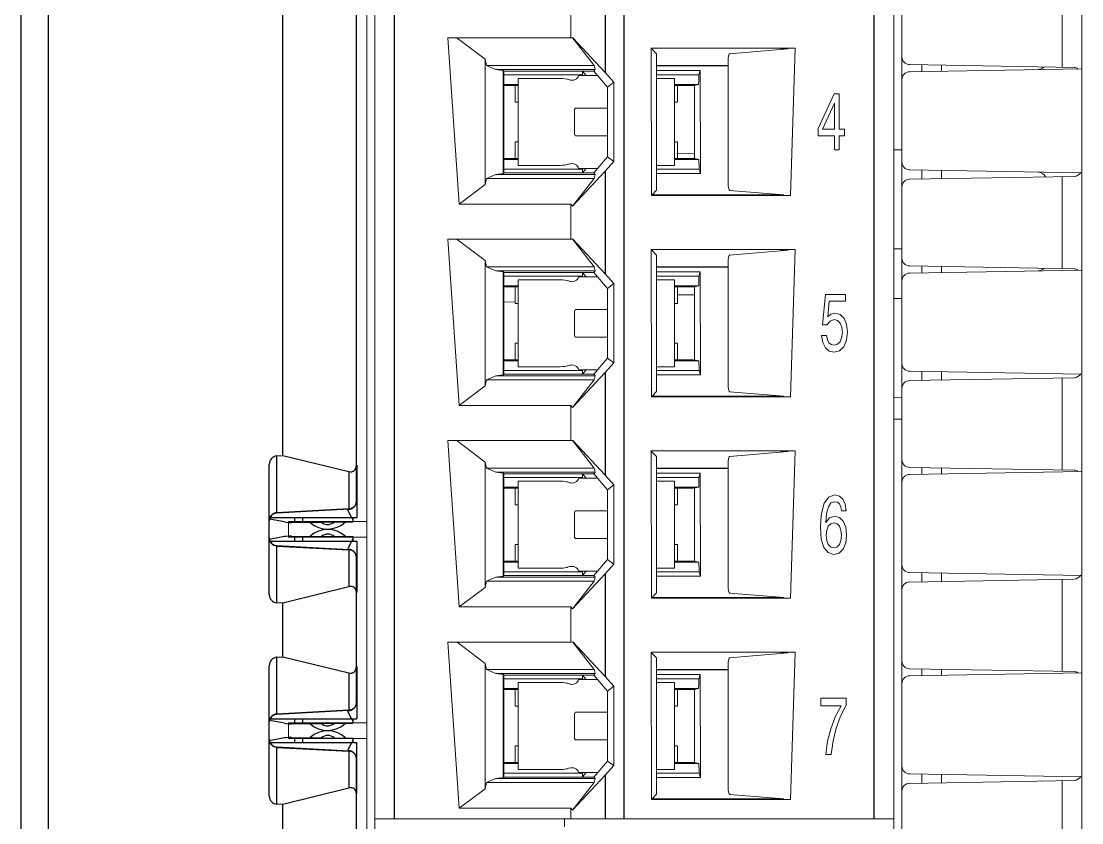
# Model space of a CAD drawing. Header units: inches. Extents: x 0 to 316, y -1 to 150.
# Drawn here: x 183.625 to 184.679, y 74.836 to 75.633 of the extents above; entities that cross this region are included whole.
import ezdxf
from ezdxf.enums import TextEntityAlignment as Align

# ---------------------------------------------------------------- set-up
doc = ezdxf.new("R2010")
doc.units = ezdxf.units.IN
doc.header["$MEASUREMENT"] = 0
doc.linetypes.add('DASHED', pattern=[0.75, 0.5, -0.25])
doc.styles.add('Calibri', font='calibri.ttf')

# ---------------------------------------------------------------- blocks, each defined once
blk = doc.blocks.new('AB 5069-L320ERM')
at = {"color": 7, "linetype": 'Continuous'}
for p, q in [((3.08976, -0.03134), (3.08976, 0.90093)), ((2.82338, -1.92135), (2.82338, 0.82336)), ((2.84504, -1.91287), (2.84504, 0.80799)), ((3.0314, 0.00507), (3.0314, 0.79768)), ((3.02644, 0.00482), (3.0314, 0.00507)), ((3.02644, -0.04033), (3.02644, 0.00482)), ((3.0314, 0.00507), (3.08379, -0.00767)), ((3.02047, -0.1056), (3.02047, -0.00196)), ((3.08379, -0.00767), (3.08379, -0.03732)), ((3.09008, -0.00265), (3.09008, -0.04406)), ((3.08379, -0.03732), (3.02644, -0.04033)), ((3.08379, -0.03763), (3.02644, -0.04063)), ((3.02644, -0.04063), (3.02644, -0.04033)), ((3.08579, -0.04406), (3.08298, -0.038)), ((3.08379, -0.03732), (3.08379, -0.03763)), ((3.03271, -0.04769), (3.02074, -0.04549)), ((3.02121, -0.04406), (3.09008, -0.04406)), ((3.03813, -0.04815), (3.087, -0.04764)), ((3.04057, -0.04406), (3.04061, -0.04813)), ((3.04696, -0.04426), (3.06604, -0.04406)), ((3.04696, -0.04406), (3.047, -0.04806)), ((3.08698, -0.04568), (3.0865, -0.04407)), ((3.08696, -0.04406), (3.087, -0.04764)), ((3.03813, -0.05887), (3.087, -0.05938)), ((3.04061, -0.0589), (3.04057, -0.06296)), ((3.047, -0.05896), (3.04696, -0.06296)), ((3.03271, -0.05933), (3.02072, -0.06153)), ((3.0212, -0.06296), (3.09008, -0.06296)), ((3.02644, -0.06645), (3.08379, -0.06946)), ((3.02644, -0.06681), (3.02644, -0.06645)), ((3.02644, -0.06681), (3.08379, -0.06981)), ((3.02644, -0.11188), (3.02644, -0.06681)), ((3.04696, -0.06276), (3.06604, -0.06296)), ((3.08579, -0.06296), (3.08296, -0.06907)), ((3.0865, -0.06296), (3.08698, -0.06134)), ((3.087, -0.05938), (3.08696, -0.06296)), ((3.09008, -0.06296), (3.09008, -0.10367)), ((3.08379, -0.06946), (3.08379, -0.06981)), ((3.08379, -0.06981), (3.08379, -0.09915)), ((3.08976, -0.19134), (3.08976, -0.07575)), ((3.08379, -0.09915), (3.0314, -0.11212)), ((3.0314, -0.11212), (3.02644, -0.11188)), ((3.0314, -0.15493), (3.0314, -0.11212)), ((3.02644, -0.15518), (3.0314, -0.15493)), ((3.02644, -0.20033), (3.02644, -0.15518)), ((3.0314, -0.15493), (3.08379, -0.16767)), ((3.02047, -0.2656), (3.02047, -0.16196)), ((3.08379, -0.16767), (3.08379, -0.19732)), ((3.09008, -0.16265), (3.09008, -0.20406)), ((3.08379, -0.19732), (3.02644, -0.20033)), ((3.08379, -0.19763), (3.02644, -0.20063)), ((3.02644, -0.20033), (3.02644, -0.20063)), ((3.08579, -0.20406), (3.08298, -0.198)), ((3.08379, -0.19732), (3.08379, -0.19763)), ((3.03271, -0.20769), (3.02084, -0.20551)), ((3.02121, -0.20406), (3.09008, -0.20406)), ((3.03813, -0.20815), (3.087, -0.20764)), ((3.04057, -0.20406), (3.04061, -0.20813)), ((3.04696, -0.20426), (3.06604, -0.20406)), ((3.04696, -0.20406), (3.047, -0.20806)), ((3.08698, -0.20568), (3.0865, -0.20407)), ((3.08696, -0.20406), (3.087, -0.20764)), ((3.03813, -0.21887), (3.087, -0.21938)), ((3.04061, -0.2189), (3.04057, -0.22296)), ((3.047, -0.21896), (3.04696, -0.22296)), ((3.03271, -0.21933), (3.02072, -0.22153)), ((3.0212, -0.22296), (3.09008, -0.22296)), ((3.02644, -0.22645), (3.08379, -0.22946)), ((3.02644, -0.22681), (3.02644, -0.22645)), ((3.02644, -0.22681), (3.08379, -0.22981)), ((3.02644, -0.27188), (3.02644, -0.22681)), ((3.04696, -0.22276), (3.06604, -0.22296)), ((3.08579, -0.22296), (3.08296, -0.22907)), ((3.0865, -0.22296), (3.08698, -0.22134)), ((3.087, -0.21938), (3.08696, -0.22296)), ((3.09008, -0.26367), (3.09008, -0.22296)), ((3.08379, -0.22946), (3.08379, -0.22981)), ((3.08379, -0.22981), (3.08379, -0.25915)), ((3.08976, -1.15134), (3.08976, -0.23575)), ((3.08379, -0.25915), (3.0314, -0.27212)), ((3.0314, -0.27212), (3.02644, -0.27188)), ((3.0314, -1.11493), (3.0314, -0.27212))]:
    blk.add_line(p, q, dxfattribs=at)
for centre, radius, start, end in [((3.08346, -0.03134), 0.0063, 273, 0), ((3.02677, -0.04692), 0.0063, 93.00009, 180.00173), ((3.02677, -0.04692), 0.00629, 121.69257, 180.04062), ((3.03783, -0.01981), 0.02835, 259.6, 270.6), ((3.06685, -0.03287), 0.02049, 227.59213, 313.60787), ((3.03783, -0.08722), 0.02835, 89.4, 100.4), ((3.06685, -0.07415), 0.02049, 46.39213, 132.40787), ((3.02677, -0.06016), 0.0063, 180, 267), ((3.08346, -0.07575), 0.0063, 0, 87), ((3.08346, -0.19134), 0.0063, 273, 0), ((3.02677, -0.20692), 0.0063, 93, 180), ((3.03783, -0.17981), 0.02835, 259.6, 270.6), ((3.06685, -0.19287), 0.02049, 227.59213, 313.60787), ((3.03783, -0.24722), 0.02835, 89.4, 100.4), ((3.06685, -0.23415), 0.02049, 46.39213, 132.40787), ((3.02677, -0.22016), 0.0063, 179.99661, 267), ((3.08346, -0.23575), 0.0063, 0, 87)]:
    blk.add_arc(centre, radius, start, end, dxfattribs=at)
for centre, major_axis, ratio, start_param, end_param in [((3.02677, -0.002), (-0.00021, 0.00682), 0.923097, 0.019652, 1.538088), ((3.08346, -0.00076), (-0.00416, 0.00637), 0.742289, -3.810974, -2.292538), ((3.08346, -0.10556), (0.00475, 0.00558), 0.742003, -0.716744, 0.801693), ((3.02677, -0.10557), (0.00301, 0.00557), 0.993787, -4.213612, -2.695175), ((3.02677, -0.162), (-0.00021, 0.00682), 0.923097, 0.019652, 1.538088), ((3.08346, -0.16076), (-0.00416, 0.00637), 0.742289, -3.810974, -2.292538), ((3.08346, -0.26556), (0.00475, 0.00558), 0.742003, -0.716744, 0.801693), ((3.02677, -0.26557), (0.00301, 0.00557), 0.993787, -4.213612, -2.695175)]:
    blk.add_ellipse(centre, major_axis=major_axis, ratio=ratio, start_param=start_param, end_param=end_param, dxfattribs=at)
for points, knots in [([(3.08976, -0.03128), (3.08976, -0.03278), (3.08846, -0.03594), (3.08534, -0.03725), (3.08379, -0.03732)], [0, 0, 0, 0, 0.493269, 1, 1, 1, 1]), ([(3.02644, -0.04033), (3.0249, -0.04041), (3.02178, -0.04172), (3.02047, -0.04487), (3.02047, -0.04638)], [0, 0, 0, 0, 0.506731, 1, 1, 1, 1]), ([(3.06197, -0.0479), (3.0623, -0.04817), (3.06378, -0.0492), (3.06564, -0.0497), (3.06702, -0.04967)], [0, 0, 0, 0, 0.23339, 1, 1, 1, 1]), ([(3.06702, -0.04967), (3.06751, -0.04967), (3.06931, -0.04948), (3.07102, -0.04865), (3.07204, -0.0478)], [0, 0, 0, 0, 0.267623, 1, 1, 1, 1]), ([(3.02644, -0.06681), (3.0249, -0.06673), (3.02179, -0.06544), (3.02047, -0.06229), (3.02047, -0.0608)], [0, 0, 0, 0, 0.507897, 1, 1, 1, 1]), ([(3.08976, -0.07582), (3.08976, -0.07433), (3.08845, -0.07118), (3.08534, -0.06989), (3.08379, -0.06981)], [0, 0, 0, 0, 0.492103, 1, 1, 1, 1]), ([(3.08976, -0.19128), (3.08976, -0.19278), (3.08846, -0.19594), (3.08534, -0.19725), (3.08379, -0.19732)], [0, 0, 0, 0, 0.493269, 1, 1, 1, 1]), ([(3.02644, -0.20033), (3.0249, -0.20041), (3.02178, -0.20172), (3.02047, -0.20487), (3.02047, -0.20638)], [0, 0, 0, 0, 0.506731, 1, 1, 1, 1]), ([(3.06197, -0.2079), (3.0623, -0.20817), (3.06378, -0.2092), (3.06564, -0.2097), (3.06702, -0.20967)], [0, 0, 0, 0, 0.23339, 1, 1, 1, 1]), ([(3.06702, -0.20967), (3.06751, -0.20967), (3.06931, -0.20948), (3.07102, -0.20865), (3.07204, -0.2078)], [0, 0, 0, 0, 0.267623, 1, 1, 1, 1]), ([(3.02644, -0.22681), (3.0249, -0.22673), (3.02179, -0.22544), (3.02047, -0.22229), (3.02047, -0.2208)], [0, 0, 0, 0, 0.507897, 1, 1, 1, 1]), ([(3.08976, -0.23582), (3.08976, -0.23433), (3.08845, -0.23118), (3.08534, -0.22989), (3.08379, -0.22981)], [0, 0, 0, 0, 0.492103, 1, 1, 1, 1])]:
    blk.add_open_spline(points, degree=3, knots=knots, dxfattribs=at)
for points in [[(3.06702, -0.05735), (3.06524, -0.05733), (3.06335, -0.05799), (3.06197, -0.05912)], [(3.07204, -0.05923), (3.07068, -0.05807), (3.06881, -0.05737), (3.06702, -0.05735)], [(3.06702, -0.21735), (3.06524, -0.21733), (3.06335, -0.21799), (3.06197, -0.21912)], [(3.07204, -0.21923), (3.07068, -0.21807), (3.06881, -0.21737), (3.06702, -0.21735)]]:
    blk.add_open_spline(points, degree=3, dxfattribs=at)
blk = doc.blocks.new('AB 5069-Module Base')
at = {"color": 7, "linetype": 'Continuous', "lineweight": 0}
for p, q in [((0, -2.5441), (0, 1.5018)), ((0.5315, -2.7444), (0.5315, 1.261)), ((0.5236, 1.2413), (0.5236, -2.3752)), ((0.0079, -2.3752), (0.0079, 1.226)), ((0.7102, -2.3206), (0.7102, 1.1867)), ((0.6906, 0.4788), (0.6906, 0.3873)), ((0.2028, 0.4513), (0.2028, 0.4165)), ((0.0806, 0.4165), (0.2028, 0.4165)), ((0.0917, 0.2513), (0.0806, 0.4165)), ((0.0898, 0.4162), (0.1175, 0.3953)), ((0.2028, 0.4165), (0.2048, 0.4166)), ((0.2259, 0.3892), (0.2046, 0.4162)), ((0.2048, 0.4166), (0.2368, 0.3823)), ((0.2824, 0.4063), (0.4254, 0.4063)), ((0.2828, 0.2601), (0.2824, 0.4063)), ((0.2829, 0.4059), (0.2879, 0.4008)), ((0.2879, 0.4008), (0.2879, 0.2653)), ((0.3604, 0.4009), (0.4186, 0.4057)), ((0.4186, 0.4057), (0.4108, 0.4059)), ((0.4186, 0.4057), (0.4186, 0.4057)), ((0.4254, 0.4063), (0.421, 0.2601)), ((0.1175, 0.3953), (0.1189, 0.3892)), ((0.1175, 0.2708), (0.1175, 0.3953)), ((0.3588, 0.3931), (0.3588, 0.273)), ((0.7025, 0.3871), (0.5392, 0.39)), ((0.2259, 0.3892), (0.1189, 0.3892)), ((0.1189, 0.3892), (0.1283, 0.3852)), ((0.134, 0.3852), (0.1283, 0.3852)), ((0.1283, 0.3852), (0.1355, 0.3841)), ((0.2269, 0.3852), (0.134, 0.3852)), ((0.1361, 0.3836), (0.1355, 0.3841)), ((0.1355, 0.3841), (0.1355, 0.282)), ((0.1361, 0.3836), (0.2256, 0.3836)), ((0.1361, 0.2824), (0.1361, 0.3836)), ((0.2142, 0.38), (0.1361, 0.38)), ((0.2292, 0.3793), (0.2104, 0.3793)), ((0.2179, 0.3793), (0.2142, 0.3835)), ((0.2142, 0.3835), (0.2142, 0.38)), ((0.2256, 0.3836), (0.2269, 0.3852)), ((0.2391, 0.3677), (0.2256, 0.3836)), ((0.2269, 0.3852), (0.2259, 0.3892)), ((0.2454, 0.3725), (0.2368, 0.3823)), ((0.3588, 0.3892), (0.2879, 0.3892)), ((0.2879, 0.3888), (0.3588, 0.3888)), ((0.2879, 0.3842), (0.3313, 0.3842)), ((0.3298, 0.38), (0.2879, 0.38)), ((0.3298, 0.38), (0.3313, 0.3842)), ((0.3298, 0.3743), (0.3298, 0.38)), ((0.3313, 0.3842), (0.3315, 0.282)), ((0.7102, 0.386), (0.5392, 0.383)), ((0.5512, 0.3832), (0.5512, 0.3898)), ((0.5709, 0.3836), (0.5709, 0.3894)), ((0.1504, 0.3704), (0.1361, 0.3704)), ((0.1361, 0.3693), (0.1441, 0.3693)), ((0.1504, 0.3693), (0.1472, 0.3693)), ((0.1472, 0.3693), (0.1472, 0.3528)), ((0.1504, 0.3761), (0.1506, 0.3764)), ((0.1504, 0.29), (0.1504, 0.3761)), ((0.1896, 0.3764), (0.1506, 0.3764)), ((0.2391, 0.3677), (0.2454, 0.3725)), ((0.2454, 0.3725), (0.2453, 0.2937)), ((0.3053, 0.3764), (0.2879, 0.3764)), ((0.3053, 0.3764), (0.3055, 0.3761)), ((0.3055, 0.3761), (0.3055, 0.29)), ((0.3296, 0.3704), (0.3055, 0.3704)), ((0.3087, 0.3693), (0.3055, 0.3693)), ((0.3087, 0.3693), (0.3087, 0.3528)), ((0.3118, 0.3693), (0.3255, 0.3694)), ((0.3255, 0.3694), (0.3296, 0.3704)), ((0.3255, 0.2968), (0.3255, 0.3694)), ((0.3296, 0.3704), (0.3298, 0.3743)), ((0.2391, 0.2983), (0.2391, 0.3677)), ((0.4644, 0.3611), (0.4483, 0.3267)), ((0.4693, 0.3611), (0.4644, 0.3611)), ((0.4693, 0.326), (0.4693, 0.3611)), ((0.1472, 0.3528), (0.1504, 0.3528)), ((0.3055, 0.3528), (0.3087, 0.3528)), ((0.4527, 0.326), (0.4645, 0.3516)), ((0.4645, 0.3516), (0.4645, 0.326)), ((0.2063, 0.345), (0.2063, 0.3212)), ((0.2391, 0.3469), (0.2082, 0.3469)), ((0.4483, 0.3267), (0.4483, 0.3194)), ((0.2391, 0.3193), (0.2082, 0.3193)), ((0.4483, 0.3194), (0.4645, 0.3194)), ((0.4645, 0.326), (0.4527, 0.326)), ((0.4645, 0.3194), (0.4645, 0.3053)), ((0.4746, 0.326), (0.4693, 0.326)), ((0.4693, 0.3194), (0.4746, 0.3194)), ((0.4693, 0.3053), (0.4693, 0.3194)), ((0.4746, 0.3194), (0.4746, 0.326)), ((0.1504, 0.3134), (0.1472, 0.3134)), ((0.1472, 0.3134), (0.1472, 0.2969)), ((0.3087, 0.3134), (0.3055, 0.3134)), ((0.3087, 0.2969), (0.3087, 0.3134)), ((0.1361, 0.2969), (0.1441, 0.2969)), ((0.1504, 0.2958), (0.1361, 0.2958)), ((0.1472, 0.2969), (0.1504, 0.2969)), ((0.2256, 0.2824), (0.2391, 0.2983)), ((0.2453, 0.2937), (0.2391, 0.2983)), ((0.3055, 0.2969), (0.3087, 0.2969)), ((0.3298, 0.2958), (0.3055, 0.2958)), ((0.3255, 0.3018), (0.3086, 0.3015)), ((0.3118, 0.2969), (0.3255, 0.2968)), ((0.3255, 0.2968), (0.3298, 0.2958)), ((0.4645, 0.3053), (0.4693, 0.3053)), ((0.5315, 0.3054), (0.5236, 0.3053)), ((0.2142, 0.2861), (0.1361, 0.2861)), ((0.1506, 0.2898), (0.1504, 0.29)), ((0.1506, 0.2898), (0.1896, 0.2898)), ((0.2293, 0.2868), (0.2104, 0.2868)), ((0.2142, 0.2826), (0.2179, 0.2868)), ((0.2142, 0.2861), (0.2142, 0.2826)), ((0.2368, 0.2841), (0.2453, 0.2937)), ((0.3053, 0.2898), (0.2879, 0.2898)), ((0.33, 0.2861), (0.2879, 0.2861)), ((0.3055, 0.29), (0.3053, 0.2898)), ((0.33, 0.2861), (0.33, 0.2918)), ((0.33, 0.2861), (0.3315, 0.282)), ((0.7102, 0.2825), (0.5392, 0.2855)), ((0.5512, 0.2763), (0.5512, 0.2853)), ((0.5709, 0.2849), (0.5709, 0.2767)), ((0.1189, 0.2768), (0.1175, 0.2708)), ((0.1283, 0.2809), (0.1189, 0.2768)), ((0.1189, 0.2768), (0.2259, 0.2768)), ((0.1283, 0.2809), (0.1355, 0.282)), ((0.2269, 0.2808), (0.1283, 0.2809)), ((0.1355, 0.282), (0.1361, 0.2824)), ((0.1361, 0.2824), (0.2256, 0.2824)), ((0.2042, 0.2494), (0.2368, 0.2841)), ((0.2259, 0.2768), (0.2042, 0.2494)), ((0.2256, 0.2824), (0.2269, 0.2808)), ((0.2269, 0.2808), (0.2259, 0.2768)), ((0.3315, 0.282), (0.2879, 0.282)), ((0.5392, 0.2761), (0.7025, 0.279)), ((0.6906, 0.2788), (0.6906, 0.1873)), ((0.1175, 0.2708), (0.0917, 0.2513)), ((0.2834, 0.2607), (0.2879, 0.2653)), ((0.4142, 0.2607), (0.3604, 0.2651)), ((0.2828, 0.2601), (0.421, 0.2601)), ((0.4113, 0.2607), (0.2834, 0.2607)), ((0.0917, 0.2513), (0.2028, 0.2513)), ((0.2042, 0.2494), (0.2028, 0.2513)), ((0.2028, 0.2513), (0.2028, 0.2165)), ((0.0806, 0.2165), (0.2028, 0.2165)), ((0.0917, 0.0513), (0.0806, 0.2165)), ((0.0898, 0.2162), (0.1175, 0.1953)), ((0.2028, 0.2165), (0.2048, 0.2166)), ((0.2259, 0.1892), (0.2046, 0.2162)), ((0.2048, 0.2166), (0.2368, 0.1823)), ((0.2824, 0.2063), (0.4254, 0.2063)), ((0.2828, 0.0601), (0.2824, 0.2063)), ((0.2829, 0.2059), (0.2879, 0.2008)), ((0.2879, 0.2008), (0.2879, 0.0653)), ((0.3604, 0.2009), (0.4186, 0.2057)), ((0.4186, 0.2057), (0.4108, 0.2059)), ((0.4186, 0.2057), (0.4186, 0.2057)), ((0.4254, 0.2063), (0.421, 0.0601)), ((0.5236, 0.2069), (0.5313, 0.207)), ((0.1175, 0.1953), (0.1189, 0.1892)), ((0.1175, 0.0708), (0.1175, 0.1953)), ((0.3588, 0.1931), (0.3588, 0.073)), ((0.7025, 0.1871), (0.5392, 0.19)), ((0.5512, 0.1832), (0.5512, 0.1898)), ((0.2259, 0.1892), (0.1189, 0.1892)), ((0.1189, 0.1892), (0.1283, 0.1852)), ((0.134, 0.1852), (0.1283, 0.1852)), ((0.1283, 0.1852), (0.1355, 0.1841)), ((0.2269, 0.1852), (0.134, 0.1852)), ((0.1361, 0.1836), (0.1355, 0.1841)), ((0.1355, 0.1841), (0.1355, 0.082)), ((0.1361, 0.1836), (0.2256, 0.1836)), ((0.1361, 0.0824), (0.1361, 0.1836)), ((0.2142, 0.18), (0.1361, 0.18)), ((0.2292, 0.1793), (0.2104, 0.1793)), ((0.2179, 0.1793), (0.2142, 0.1835)), ((0.2142, 0.1835), (0.2142, 0.18)), ((0.2256, 0.1836), (0.2269, 0.1852)), ((0.2391, 0.1677), (0.2256, 0.1836)), ((0.2269, 0.1852), (0.2259, 0.1892)), ((0.2454, 0.1725), (0.2368, 0.1823)), ((0.3588, 0.1892), (0.2879, 0.1892)), ((0.2879, 0.1888), (0.3588, 0.1888)), ((0.2879, 0.1842), (0.3313, 0.1842)), ((0.3298, 0.18), (0.2879, 0.18)), ((0.3298, 0.18), (0.3313, 0.1842)), ((0.3298, 0.1743), (0.3298, 0.18)), ((0.3313, 0.1842), (0.3315, 0.082)), ((0.7102, 0.186), (0.5392, 0.183)), ((0.5709, 0.1836), (0.5709, 0.1894)), ((0.1504, 0.1704), (0.1361, 0.1704)), ((0.1361, 0.1693), (0.1441, 0.1693)), ((0.1504, 0.1693), (0.1472, 0.1693)), ((0.1472, 0.1693), (0.1472, 0.1528)), ((0.1504, 0.1761), (0.1506, 0.1764)), ((0.1504, 0.09), (0.1504, 0.1761)), ((0.1896, 0.1764), (0.1506, 0.1764)), ((0.2391, 0.1677), (0.2454, 0.1725)), ((0.2454, 0.1725), (0.2453, 0.0937)), ((0.3053, 0.1764), (0.2879, 0.1764)), ((0.3053, 0.1764), (0.3055, 0.1761)), ((0.3055, 0.1761), (0.3055, 0.09)), ((0.3296, 0.1704), (0.3055, 0.1704)), ((0.3087, 0.1693), (0.3055, 0.1693)), ((0.3087, 0.1693), (0.3087, 0.1528)), ((0.3118, 0.1693), (0.3255, 0.1694)), ((0.3255, 0.1694), (0.3296, 0.1704)), ((0.3255, 0.0968), (0.3255, 0.1694)), ((0.2391, 0.0983), (0.2391, 0.1677)), ((0.3088, 0.1615), (0.3257, 0.1612)), ((0.4558, 0.1617), (0.4528, 0.1315)), ((0.4755, 0.1617), (0.4558, 0.1617)), ((0.4755, 0.155), (0.4755, 0.1617)), ((0.1472, 0.1543), (0.1361, 0.1541)), ((0.1472, 0.1528), (0.1504, 0.1528)), ((0.3055, 0.1528), (0.3087, 0.1528)), ((0.4578, 0.1396), (0.4593, 0.155)), ((0.4593, 0.155), (0.4755, 0.155)), ((0.5236, 0.1577), (0.5315, 0.1576)), ((0.2063, 0.145), (0.2063, 0.1212)), ((0.2391, 0.1469), (0.2082, 0.1469)), ((0.4609, 0.1423), (0.4578, 0.1396)), ((0.4649, 0.1433), (0.4609, 0.1423)), ((0.4701, 0.1419), (0.4649, 0.1433)), ((0.4741, 0.138), (0.4701, 0.1419)), ((0.4766, 0.1321), (0.4741, 0.138)), ((0.4528, 0.1315), (0.4571, 0.1315)), ((0.4571, 0.1315), (0.4602, 0.1353)), ((0.4602, 0.1353), (0.4641, 0.1367)), ((0.4641, 0.1367), (0.4676, 0.1358)), ((0.4676, 0.1358), (0.4701, 0.1333)), ((0.4701, 0.1333), (0.4718, 0.1292)), ((0.4718, 0.1292), (0.4724, 0.124)), ((0.4775, 0.1244), (0.4766, 0.1321)), ((0.2391, 0.1193), (0.2082, 0.1193)), ((0.4567, 0.1208), (0.4518, 0.1208)), ((0.4518, 0.1208), (0.4529, 0.114)), ((0.4575, 0.1168), (0.4567, 0.1208)), ((0.4591, 0.1138), (0.4575, 0.1168)), ((0.4717, 0.1188), (0.4701, 0.1148)), ((0.4724, 0.124), (0.4717, 0.1188)), ((0.4739, 0.1098), (0.4766, 0.1162)), ((0.4766, 0.1162), (0.4775, 0.1244)), ((0.1504, 0.1134), (0.1472, 0.1134)), ((0.1472, 0.1134), (0.1472, 0.0969)), ((0.3087, 0.1134), (0.3055, 0.1134)), ((0.3087, 0.0969), (0.3087, 0.1134)), ((0.4529, 0.114), (0.4556, 0.1088)), ((0.4556, 0.1088), (0.4594, 0.1055)), ((0.4613, 0.1119), (0.4591, 0.1138)), ((0.4594, 0.1055), (0.4643, 0.1043)), ((0.4641, 0.1113), (0.4613, 0.1119)), ((0.4674, 0.1122), (0.4641, 0.1113)), ((0.4643, 0.1043), (0.4697, 0.1058)), ((0.4701, 0.1148), (0.4674, 0.1122)), ((0.4697, 0.1058), (0.4739, 0.1098)), ((0.1361, 0.0969), (0.1441, 0.0969)), ((0.1504, 0.0958), (0.1361, 0.0958)), ((0.1472, 0.0969), (0.1504, 0.0969)), ((0.2256, 0.0824), (0.2391, 0.0983)), ((0.2453, 0.0937), (0.2391, 0.0983)), ((0.3055, 0.0969), (0.3087, 0.0969)), ((0.3298, 0.0958), (0.3055, 0.0958)), ((0.3118, 0.0969), (0.3255, 0.0968)), ((0.3255, 0.0968), (0.3298, 0.0958)), ((0.2142, 0.0861), (0.1361, 0.0861)), ((0.1506, 0.0898), (0.1504, 0.09)), ((0.1506, 0.0898), (0.1896, 0.0898)), ((0.2293, 0.0868), (0.2104, 0.0868)), ((0.2142, 0.0826), (0.2179, 0.0868)), ((0.2142, 0.0861), (0.2142, 0.0826)), ((0.2368, 0.0841), (0.2453, 0.0937)), ((0.2879, 0.0898), (0.3053, 0.0898)), ((0.33, 0.0861), (0.2879, 0.0861)), ((0.3055, 0.09), (0.3053, 0.0898)), ((0.33, 0.0861), (0.33, 0.0918)), ((0.33, 0.0861), (0.3315, 0.082)), ((0.7102, 0.0825), (0.5392, 0.0855)), ((0.5512, 0.0763), (0.5512, 0.0853)), ((0.5709, 0.0849), (0.5709, 0.0767)), ((0.1189, 0.0768), (0.1175, 0.0708)), ((0.1283, 0.0809), (0.1189, 0.0768)), ((0.2259, 0.0768), (0.1189, 0.0768)), ((0.1283, 0.0809), (0.1355, 0.082)), ((0.2269, 0.0808), (0.1283, 0.0809)), ((0.1355, 0.082), (0.1361, 0.0824)), ((0.1361, 0.0824), (0.2256, 0.0824)), ((0.2042, 0.0494), (0.2368, 0.0841)), ((0.2259, 0.0768), (0.2042, 0.0494)), ((0.2256, 0.0824), (0.2269, 0.0808)), ((0.2269, 0.0808), (0.2259, 0.0768)), ((0.3315, 0.082), (0.2879, 0.082)), ((0.7025, 0.079), (0.5392, 0.0761)), ((0.6906, 0.0788), (0.6906, -0.0127)), ((0.1175, 0.0708), (0.0917, 0.0513)), ((0.2834, 0.0607), (0.2879, 0.0653)), ((0.4142, 0.0607), (0.3604, 0.0651)), ((0.2828, 0.0601), (0.421, 0.0601)), ((0.4113, 0.0607), (0.2834, 0.0607)), ((0.5236, 0.0593), (0.5313, 0.0591)), ((0.0917, 0.0513), (0.2028, 0.0513)), ((0.2028, 0.0513), (0.2042, 0.0494)), ((0.2028, 0.0513), (0.2028, 0.0165)), ((0.5236, 0.0378), (0.5315, 0.0378)), ((0.0806, 0.0165), (0.2028, 0.0165)), ((0.0917, -0.1487), (0.0806, 0.0165)), ((0.0898, 0.0162), (0.1175, -0.0047)), ((0.2028, 0.0165), (0.2048, 0.0166)), ((0.2259, -0.0108), (0.2046, 0.0162)), ((0.2048, 0.0166), (0.2368, -0.0177)), ((0.2824, 0.0063), (0.4254, 0.0063)), ((0.2828, -0.1399), (0.2824, 0.0063)), ((0.2829, 0.0059), (0.2879, 0.0008)), ((0.2879, 0.0008), (0.2879, -0.1347)), ((0.3604, 0.0009), (0.4186, 0.0057)), ((0.4186, 0.0057), (0.4108, 0.0059)), ((0.4186, 0.0057), (0.4186, 0.0057)), ((0.4254, 0.0063), (0.421, -0.1399)), ((0.1175, -0.0047), (0.1189, -0.0108)), ((0.1175, -0.1292), (0.1175, -0.0047)), ((0.3588, -0.0069), (0.3588, -0.127)), ((0.5392, -0.01), (0.7025, -0.0129)), ((0.5512, -0.0168), (0.5512, -0.0102)), ((0.2259, -0.0108), (0.1189, -0.0108)), ((0.1189, -0.0108), (0.1283, -0.0148)), ((0.134, -0.0148), (0.1283, -0.0148)), ((0.1283, -0.0148), (0.1355, -0.0159)), ((0.2269, -0.0148), (0.134, -0.0148)), ((0.1361, -0.0164), (0.1355, -0.0159)), ((0.1355, -0.0159), (0.1355, -0.118)), ((0.1361, -0.0164), (0.2256, -0.0164)), ((0.1361, -0.1176), (0.1361, -0.0164)), ((0.2142, -0.02), (0.1361, -0.02)), ((0.2292, -0.0207), (0.2104, -0.0207)), ((0.2179, -0.0207), (0.2142, -0.0165)), ((0.2142, -0.0165), (0.2142, -0.02)), ((0.2256, -0.0164), (0.2269, -0.0148)), ((0.2391, -0.0323), (0.2256, -0.0164)), ((0.2269, -0.0148), (0.2259, -0.0108)), ((0.2454, -0.0275), (0.2368, -0.0177)), ((0.3588, -0.0108), (0.2879, -0.0108)), ((0.2879, -0.0112), (0.3588, -0.0112)), ((0.2879, -0.0158), (0.3313, -0.0158)), ((0.3298, -0.02), (0.2879, -0.02)), ((0.3298, -0.02), (0.3313, -0.0158)), ((0.3298, -0.0257), (0.3298, -0.02)), ((0.3313, -0.0158), (0.3315, -0.118)), ((0.7102, -0.014), (0.5392, -0.017)), ((0.5709, -0.0106), (0.5709, -0.0165)), ((0.1504, -0.0296), (0.1361, -0.0296)), ((0.1361, -0.0307), (0.1441, -0.0307)), ((0.1504, -0.0307), (0.1472, -0.0307)), ((0.1472, -0.0307), (0.1472, -0.0472)), ((0.1504, -0.0239), (0.1506, -0.0236)), ((0.1504, -0.11), (0.1504, -0.0239)), ((0.1896, -0.0236), (0.1506, -0.0236)), ((0.2391, -0.0323), (0.2454, -0.0275)), ((0.2454, -0.0275), (0.2453, -0.1063)), ((0.3053, -0.0236), (0.2879, -0.0236)), ((0.3053, -0.0236), (0.3055, -0.0239)), ((0.3055, -0.0239), (0.3055, -0.11)), ((0.3296, -0.0296), (0.3055, -0.0296)), ((0.3087, -0.0307), (0.3055, -0.0307)), ((0.3087, -0.0307), (0.3087, -0.0472)), ((0.3118, -0.0307), (0.3255, -0.0306)), ((0.3255, -0.0306), (0.3296, -0.0296)), ((0.3255, -0.1032), (0.3255, -0.0306)), ((0.2391, -0.1017), (0.2391, -0.0323)), ((0.4588, -0.0395), (0.4544, -0.0457)), ((0.4647, -0.0374), (0.4588, -0.0395)), ((0.4694, -0.0385), (0.4647, -0.0374)), ((0.473, -0.0416), (0.4694, -0.0385)), ((0.4753, -0.0465), (0.473, -0.0416)), ((0.1472, -0.0472), (0.1504, -0.0472)), ((0.3055, -0.0472), (0.3087, -0.0472)), ((0.4544, -0.0457), (0.4516, -0.0557)), ((0.4568, -0.0557), (0.4585, -0.0492)), ((0.4585, -0.0492), (0.4611, -0.0454)), ((0.4611, -0.0454), (0.4647, -0.0441)), ((0.4647, -0.0441), (0.4674, -0.0447)), ((0.4674, -0.0447), (0.4694, -0.0464)), ((0.4694, -0.0464), (0.4708, -0.0492)), ((0.4708, -0.0492), (0.4714, -0.0532)), ((0.4763, -0.0532), (0.4753, -0.0465)), ((0.2063, -0.055), (0.2063, -0.0788)), ((0.2391, -0.0531), (0.2082, -0.0531)), ((0.4509, -0.0622), (0.4506, -0.0695)), ((0.4516, -0.0557), (0.4509, -0.0622)), ((0.456, -0.0648), (0.4568, -0.0557)), ((0.4597, -0.0601), (0.456, -0.0648)), ((0.4648, -0.0584), (0.4597, -0.0601)), ((0.4695, -0.0598), (0.4648, -0.0584)), ((0.4733, -0.0636), (0.4695, -0.0598)), ((0.4714, -0.0532), (0.4763, -0.0532)), ((-0.0779, -0.0638), (0, -0.0638)), ((-0.0779, -0.0638), (-0.0779, -0.0795)), ((0.4506, -0.0695), (0.4515, -0.0812)), ((0.4564, -0.0775), (0.4569, -0.0724)), ((0.4569, -0.0724), (0.4584, -0.0685)), ((0.4584, -0.0685), (0.4609, -0.0661)), ((0.4609, -0.0661), (0.4642, -0.0652)), ((0.4642, -0.0652), (0.4671, -0.0661)), ((0.4671, -0.0661), (0.4694, -0.0685)), ((0.4694, -0.0685), (0.4709, -0.0723)), ((0.4709, -0.0723), (0.4715, -0.0774)), ((0.4757, -0.0695), (0.4733, -0.0636)), ((0.4766, -0.0773), (0.4757, -0.0695)), ((-0.0779, -0.0795), (0, -0.0795)), ((0.2391, -0.0807), (0.2082, -0.0807)), ((0.4515, -0.0812), (0.4541, -0.0896)), ((0.4569, -0.0827), (0.4564, -0.0775)), ((0.4584, -0.0866), (0.4569, -0.0827)), ((0.4709, -0.0827), (0.4694, -0.0866)), ((0.4715, -0.0774), (0.4709, -0.0827)), ((0.4757, -0.0851), (0.4766, -0.0773)), ((0.1504, -0.0866), (0.1472, -0.0866)), ((0.1472, -0.0866), (0.1472, -0.1031)), ((0.3087, -0.0866), (0.3055, -0.0866)), ((0.3087, -0.1031), (0.3087, -0.0866)), ((0.4541, -0.0896), (0.4583, -0.0947)), ((0.4583, -0.0947), (0.464, -0.0965)), ((0.4608, -0.0892), (0.4584, -0.0866)), ((0.464, -0.09), (0.4608, -0.0892)), ((0.467, -0.0892), (0.464, -0.09)), ((0.4694, -0.0866), (0.467, -0.0892)), ((0.4692, -0.0951), (0.4732, -0.0912)), ((0.4732, -0.0912), (0.4757, -0.0851)), ((0.1361, -0.1031), (0.1441, -0.1031)), ((0.1504, -0.1042), (0.1361, -0.1042)), ((0.1472, -0.1031), (0.1504, -0.1031)), ((0.2256, -0.1176), (0.2391, -0.1017)), ((0.2453, -0.1063), (0.2391, -0.1017)), ((0.3055, -0.1031), (0.3087, -0.1031)), ((0.3298, -0.1042), (0.3055, -0.1042)), ((0.3118, -0.1031), (0.3255, -0.1032)), ((0.3255, -0.1032), (0.3298, -0.1042)), ((0.464, -0.0965), (0.4692, -0.0951)), ((0.2142, -0.1139), (0.1361, -0.1139)), ((0.1506, -0.1102), (0.1504, -0.11)), ((0.1506, -0.1102), (0.1896, -0.1102)), ((0.2042, -0.1506), (0.2368, -0.1159)), ((0.2293, -0.1132), (0.2104, -0.1132)), ((0.2142, -0.1174), (0.2179, -0.1132)), ((0.2142, -0.1139), (0.2142, -0.1174)), ((0.2368, -0.1159), (0.2453, -0.1063)), ((0.3053, -0.1102), (0.2879, -0.1102)), ((0.33, -0.1139), (0.2879, -0.1139)), ((0.3055, -0.11), (0.3053, -0.1102)), ((0.33, -0.1139), (0.33, -0.1082)), ((0.33, -0.1139), (0.3315, -0.118)), ((0.7102, -0.1175), (0.5392, -0.1145)), ((0.5512, -0.1237), (0.5512, -0.1147)), ((0.5709, -0.1151), (0.5709, -0.1233)), ((0.1189, -0.1232), (0.1175, -0.1292)), ((0.1283, -0.1191), (0.1189, -0.1232)), ((0.1189, -0.1232), (0.2259, -0.1232)), ((0.1283, -0.1191), (0.1355, -0.118)), ((0.2269, -0.1192), (0.1283, -0.1191)), ((0.1355, -0.118), (0.1361, -0.1176)), ((0.1361, -0.1176), (0.2256, -0.1176)), ((0.2259, -0.1232), (0.2042, -0.1506)), ((0.2256, -0.1176), (0.2269, -0.1192)), ((0.2269, -0.1192), (0.2259, -0.1232)), ((0.3315, -0.118), (0.2879, -0.118)), ((0.7025, -0.121), (0.5392, -0.1239)), ((0.6906, -0.1212), (0.6906, -0.2127)), ((0.1175, -0.1292), (0.0917, -0.1487)), ((0.2834, -0.1393), (0.2879, -0.1347)), ((0.4142, -0.1393), (0.3604, -0.1349)), ((0.2828, -0.1399), (0.421, -0.1399)), ((0.4113, -0.1393), (0.2834, -0.1393)), ((0.0917, -0.1487), (0.2028, -0.1487)), ((0.2042, -0.1506), (0.2028, -0.1487)), ((0.2028, -0.1487), (0.2028, -0.1835)), ((0.0806, -0.1835), (0.2028, -0.1835)), ((0.0917, -0.3487), (0.0806, -0.1835)), ((0.0898, -0.1838), (0.1175, -0.2047)), ((0.2028, -0.1835), (0.2048, -0.1834)), ((0.2259, -0.2108), (0.2046, -0.1838)), ((0.2048, -0.1834), (0.2368, -0.2177)), ((0.2824, -0.1937), (0.4254, -0.1937)), ((0.2828, -0.3399), (0.2824, -0.1937)), ((0.2829, -0.1941), (0.2879, -0.1992)), ((0.2879, -0.1992), (0.2879, -0.3347)), ((0.3604, -0.1991), (0.4186, -0.1943)), ((0.4186, -0.1943), (0.4108, -0.1941)), ((0.4186, -0.1943), (0.4186, -0.1943)), ((0.4254, -0.1937), (0.421, -0.3399)), ((0.1175, -0.2047), (0.1189, -0.2108)), ((0.1175, -0.3292), (0.1175, -0.2047)), ((0.3588, -0.2069), (0.3588, -0.327)), ((0.5392, -0.21), (0.7025, -0.2129)), ((0.5512, -0.2168), (0.5512, -0.2102)), ((0.5709, -0.2106), (0.5709, -0.2165)), ((0.2259, -0.2108), (0.1189, -0.2108)), ((0.1189, -0.2108), (0.1283, -0.2148)), ((0.134, -0.2148), (0.1283, -0.2148)), ((0.1283, -0.2148), (0.1355, -0.2159)), ((0.2269, -0.2148), (0.134, -0.2148)), ((0.1361, -0.2164), (0.1355, -0.2159)), ((0.1355, -0.2159), (0.1355, -0.318)), ((0.1361, -0.2164), (0.2256, -0.2164)), ((0.1361, -0.3176), (0.1361, -0.2164)), ((0.2142, -0.22), (0.1361, -0.22)), ((0.2292, -0.2207), (0.2104, -0.2207)), ((0.2179, -0.2207), (0.2142, -0.2165)), ((0.2142, -0.2165), (0.2142, -0.22)), ((0.2256, -0.2164), (0.2269, -0.2148)), ((0.2391, -0.2323), (0.2256, -0.2164)), ((0.2269, -0.2148), (0.2259, -0.2108)), ((0.2454, -0.2275), (0.2368, -0.2177)), ((0.3588, -0.2108), (0.2879, -0.2108)), ((0.2879, -0.2112), (0.3588, -0.2112)), ((0.2879, -0.2158), (0.3313, -0.2158)), ((0.3298, -0.22), (0.2879, -0.22)), ((0.3298, -0.22), (0.3313, -0.2158)), ((0.3298, -0.2257), (0.3298, -0.22)), ((0.3313, -0.2158), (0.3315, -0.318)), ((0.7102, -0.214), (0.5392, -0.217)), ((0.1504, -0.2296), (0.1361, -0.2296)), ((0.1361, -0.2307), (0.1441, -0.2307)), ((0.1504, -0.2307), (0.1472, -0.2307)), ((0.1472, -0.2307), (0.1472, -0.2472)), ((0.1504, -0.2239), (0.1506, -0.2236)), ((0.1504, -0.31), (0.1504, -0.2239)), ((0.1896, -0.2236), (0.1506, -0.2236)), ((0.2391, -0.2323), (0.2454, -0.2275)), ((0.2454, -0.2275), (0.2453, -0.3063)), ((0.3053, -0.2236), (0.2879, -0.2236)), ((0.3053, -0.2236), (0.3055, -0.2239)), ((0.3055, -0.2239), (0.3055, -0.31)), ((0.3296, -0.2296), (0.3055, -0.2296)), ((0.3087, -0.2307), (0.3055, -0.2307)), ((0.3087, -0.2307), (0.3087, -0.2472)), ((0.3118, -0.2307), (0.3255, -0.2306)), ((0.3255, -0.2306), (0.3296, -0.2296)), ((0.3255, -0.3032), (0.3255, -0.2306)), ((0.3296, -0.2296), (0.3298, -0.2257)), ((0.2391, -0.3017), (0.2391, -0.2323)), ((0.4763, -0.2394), (0.4509, -0.2394)), ((0.4509, -0.2394), (0.4509, -0.2469)), ((0.4763, -0.2462), (0.4763, -0.2394)), ((0.1472, -0.2472), (0.1504, -0.2472)), ((0.3055, -0.2472), (0.3087, -0.2472)), ((0.4509, -0.2469), (0.4712, -0.2469)), ((0.4712, -0.2469), (0.4653, -0.2579)), ((0.4706, -0.2572), (0.4763, -0.2462)), ((0.2063, -0.255), (0.2063, -0.2788)), ((0.2391, -0.2531), (0.2082, -0.2531)), ((0.4653, -0.2579), (0.4609, -0.2696)), ((0.4662, -0.269), (0.4706, -0.2572)), ((-0.0779, -0.2638), (0, -0.2638)), ((-0.0779, -0.2638), (-0.0779, -0.2795)), ((0.4609, -0.2696), (0.4577, -0.282)), ((0.4631, -0.2817), (0.4662, -0.269)), ((-0.0779, -0.2795), (0, -0.2795)), ((0.2391, -0.2807), (0.2082, -0.2807)), ((0.4577, -0.282), (0.4559, -0.2952)), ((0.4614, -0.2952), (0.4631, -0.2817)), ((0.1504, -0.2866), (0.1472, -0.2866)), ((0.1472, -0.2866), (0.1472, -0.3031)), ((0.3087, -0.2866), (0.3055, -0.2866)), ((0.3087, -0.3031), (0.3087, -0.2866)), ((0.1361, -0.3031), (0.1441, -0.3031)), ((0.1504, -0.3042), (0.1361, -0.3042)), ((0.1472, -0.3031), (0.1504, -0.3031)), ((0.2256, -0.3176), (0.2391, -0.3017)), ((0.2453, -0.3063), (0.2391, -0.3017)), ((0.3055, -0.3031), (0.3087, -0.3031)), ((0.3298, -0.3042), (0.3055, -0.3042)), ((0.3118, -0.3031), (0.3255, -0.3032)), ((0.3255, -0.3032), (0.3298, -0.3042)), ((0.4559, -0.2952), (0.4614, -0.2952)), ((0.2142, -0.3139), (0.1361, -0.3139)), ((0.1506, -0.3102), (0.1504, -0.31)), ((0.1506, -0.3102), (0.1896, -0.3102)), ((0.2368, -0.3159), (0.2042, -0.3506)), ((0.2293, -0.3132), (0.2104, -0.3132)), ((0.2142, -0.3174), (0.2179, -0.3132)), ((0.2142, -0.3139), (0.2142, -0.3174)), ((0.2368, -0.3159), (0.2453, -0.3063)), ((0.2879, -0.3102), (0.3053, -0.3102)), ((0.33, -0.3139), (0.2879, -0.3139)), ((0.3055, -0.31), (0.3053, -0.3102)), ((0.33, -0.3139), (0.33, -0.3082)), ((0.33, -0.3139), (0.3315, -0.318)), ((0.7102, -0.3175), (0.5392, -0.3145)), ((0.5512, -0.3237), (0.5512, -0.3147)), ((0.5709, -0.3151), (0.5709, -0.3233)), ((0.1189, -0.3232), (0.1175, -0.3292)), ((0.1283, -0.3191), (0.1189, -0.3232)), ((0.2259, -0.3232), (0.1189, -0.3232)), ((0.1283, -0.3191), (0.1355, -0.318)), ((0.2269, -0.3192), (0.1283, -0.3191)), ((0.1355, -0.318), (0.1361, -0.3176)), ((0.1361, -0.3176), (0.2256, -0.3176)), ((0.2259, -0.3232), (0.2042, -0.3506)), ((0.2256, -0.3176), (0.2269, -0.3192)), ((0.2269, -0.3192), (0.2259, -0.3232)), ((0.3315, -0.318), (0.2879, -0.318)), ((0.7025, -0.321), (0.5392, -0.3239)), ((0.6906, -0.3212), (0.6906, -0.4127)), ((0.1175, -0.3292), (0.0917, -0.3487)), ((0.2834, -0.3393), (0.2879, -0.3347)), ((0.4142, -0.3393), (0.3604, -0.3349)), ((0.2828, -0.3399), (0.421, -0.3399)), ((0.4113, -0.3393), (0.2834, -0.3393)), ((0.0917, -0.3487), (0.2028, -0.3487)), ((0.2042, -0.3506), (0.2028, -0.3487)), ((0.2028, -0.3487), (0.2028, -0.3592)), ((0.0079, -0.3592), (0.5236, -0.3592)), ((0.1965, -0.367), (0.1965, -0.3592))]:
    blk.add_line(p, q, dxfattribs=at)
at = {"color": 7, "linetype": 'Continuous'}
for p, q in [((0.2558, -0.3592), (0.2558, 1.2492)), ((0.5039, -0.3592), (0.5039, 1.2492)), ((0.0276, -0.3592), (0.0276, 1.2263)), ((0.2368, 0.4842), (0.2368, 0.3823)), ((0.2368, 0.2842), (0.2368, 0.1823)), ((0.2368, 0.0842), (0.2368, -0.0177)), ((0.2368, -0.1158), (0.2368, -0.2177)), ((0.2368, -0.3159), (0.2368, -0.3592))]:
    blk.add_line(p, q, dxfattribs=at)
at = {"color": 7, "linetype": 'Continuous', "lineweight": 0}
for centre, radius, start, end in [((0.5394, 0.3979), 0.00787, 180, 269), ((0.2039, 0.3811), 0.00669, 251.5235, 344.6505), ((0.5394, 0.3751), 0.00787, 91, 180), ((0.6669, 0.3931), 0.00787, 271, 314.3272), ((0.7024, 0.3793), 0.00787, 59.3942, 89), ((0.1468, 0.8971), 0.5278, 269.7072, 270.0451), ((0.1895, 0.3224), 0.054, 79.6631, 89.9223), ((0.1918, 0.3449), 0.0315, 71.5235, 76.452), ((0.3088, 1.0404), 0.6711, 269.991, 270.2567), ((0.1468, -0.2313), 0.5282, 89.9549, 90.2925), ((0.3087, -0.3847), 0.6816, 89.7455, 90.0071), ((0.1895, 0.3438), 0.054, 270.0787, 280.3358), ((0.1918, 0.3213), 0.0315, 283.548, 288.4765), ((0.2039, 0.285), 0.00669, 15.3495, 108.4765), ((0.5394, 0.2934), 0.00787, 180, 269), ((0.5394, 0.2683), 0.00787, 91, 180), ((0.6669, 0.2754), 0.00787, 23.4591, 89), ((0.7024, 0.2869), 0.00787, 271, 330.2714), ((0.4113, 0.6787), 0.418, 269.9923, 270.3982), ((0.5394, 0.1979), 0.00787, 180, 269), ((0.2039, 0.1811), 0.00669, 251.5235, 344.6505), ((0.5394, 0.1751), 0.00787, 91, 180), ((0.6669, 0.1931), 0.00787, 271, 314.3272), ((0.7024, 0.1793), 0.00787, 59.3942, 89), ((0.1468, 0.6971), 0.5278, 269.7072, 270.0451), ((0.1895, 0.1224), 0.054, 79.6631, 89.9223), ((0.1918, 0.1449), 0.0315, 71.5235, 76.452), ((0.3088, 0.8404), 0.6711, 269.991, 270.2567), ((0.1468, -0.4313), 0.5282, 89.9549, 90.2925), ((0.3087, -0.5847), 0.6816, 89.7455, 90.0071), ((0.1895, 0.1438), 0.054, 270.0787, 280.3358), ((0.1918, 0.1213), 0.0315, 283.548, 288.4765), ((0.2039, 0.085), 0.00669, 15.3495, 108.4765), ((0.5394, 0.0933), 0.00787, 180, 269), ((0.5394, 0.0683), 0.00787, 91, 180), ((0.7024, 0.0869), 0.00787, 271, 330.2715), ((0.4113, 0.4787), 0.418, 269.9923, 270.3982), ((0.5394, -0.0022), 0.00787, 180, 269), ((0.2039, -0.0189), 0.00669, 251.5235, 344.6505), ((0.5394, -0.0249), 0.00787, 91, 180), ((0.7024, -0.0207), 0.00787, 59.3942, 89), ((0.1468, 0.4971), 0.5278, 269.7072, 270.0451), ((0.1895, -0.0774), 0.0538, 82.1715, 89.9283), ((0.1896, -0.0773), 0.0537, 79.6909, 82.2439), ((0.1918, -0.0551), 0.0315, 71.5235, 76.452), ((0.3088, 0.6404), 0.6711, 269.991, 270.2567), ((0.1468, -0.6313), 0.5282, 89.9549, 90.2925), ((0.3087, -0.7847), 0.6816, 89.7455, 90.0071), ((0.1895, -0.0565), 0.0538, 270.0725, 277.8282), ((0.1896, -0.0566), 0.0537, 277.7548, 280.3089), ((0.1918, -0.0787), 0.0315, 283.548, 288.4765), ((0.2039, -0.115), 0.00669, 15.3495, 108.4765), ((0.5394, -0.1067), 0.00787, 180, 269), ((0.5394, -0.1317), 0.00787, 91, 180), ((0.7024, -0.1131), 0.00787, 271, 330.2712), ((0.4113, 0.2787), 0.418, 269.9923, 270.3982), ((0.5394, -0.2022), 0.00787, 180, 269), ((0.2039, -0.2189), 0.00669, 251.5235, 344.6505), ((0.5394, -0.2249), 0.00787, 91, 180), ((0.7024, -0.2208), 0.00787, 59.3942, 89), ((0.1468, 0.2971), 0.5278, 269.7072, 270.0451), ((0.1895, -0.2774), 0.0538, 82.1715, 89.9283), ((0.1896, -0.2773), 0.0537, 79.6909, 82.2439), ((0.1918, -0.2551), 0.0315, 71.5235, 76.452), ((0.3088, 0.4404), 0.6711, 269.991, 270.2567), ((0.1468, -0.8313), 0.5282, 89.9549, 90.2925), ((0.3087, -0.9847), 0.6816, 89.7455, 90.0071), ((0.1895, -0.2565), 0.0538, 270.0725, 277.8282), ((0.1896, -0.2566), 0.0537, 277.7548, 280.3089), ((0.1918, -0.2787), 0.0315, 283.548, 288.4765), ((0.2039, -0.315), 0.00669, 15.3495, 108.4765), ((0.5394, -0.3067), 0.00787, 180, 269), ((0.5394, -0.3317), 0.00787, 91, 180), ((0.7024, -0.3131), 0.00787, 271, 330.2712), ((0.4113, 0.0787), 0.418, 269.9923, 270.3982)]:
    blk.add_arc(centre, radius, start, end, dxfattribs=at)
for centre, major_axis, ratio, start_param, end_param in [((0.3605, 0.3931), (0, 0.00787), 0.212557, 0.017453, 1.570796), ((0.2083, 0.3448), (0.00149, -0.00149), 0.935113, 2.389713, 3.893472), ((0.2083, 0.3213), (0.00149, 0.00149), 0.935113, -3.893472, -2.389713), ((0.3298, 0.2879), (-0.00002, 0.00787), 0.017455, -1.04724, -0.004406), ((0.3605, 0.273), (0, 0.00787), 0.212557, 1.570796, 3.124139), ((0.3605, 0.1931), (0, 0.00787), 0.212557, 0.017453, 1.570796), ((0.3296, 0.1783), (-0.00002, 0.00787), 0.017455, -3.137276, -2.094451), ((0.2083, 0.1448), (0.00149, -0.00149), 0.935113, 2.389713, 3.893472), ((0.2083, 0.1213), (0.00149, 0.00149), 0.935113, -3.893472, -2.389713), ((0.3298, 0.0879), (-0.00002, 0.00787), 0.017455, -1.04724, -0.004406), ((0.3605, 0.073), (0, 0.00787), 0.212557, 1.570796, 3.124139), ((0.3605, -0.0069), (0, 0.00787), 0.212557, 0.017453, 1.570796), ((0.3296, -0.0217), (-0.00002, 0.00787), 0.017455, -3.137276, -2.094451), ((0.2083, -0.0552), (0.00149, -0.00149), 0.935113, 2.389713, 3.893472), ((0.2083, -0.0787), (0.00149, 0.00149), 0.935113, -3.893472, -2.389713), ((0.3298, -0.1121), (-0.00002, 0.00787), 0.017455, -1.04724, -0.004406), ((0.3605, -0.127), (0, 0.00787), 0.212557, 1.570796, 3.124139), ((0.3605, -0.2069), (0, 0.00787), 0.212557, 0.017453, 1.570796), ((0.2083, -0.2552), (0.00149, -0.00149), 0.935113, 2.389713, 3.893472), ((0.2083, -0.2787), (0.00149, 0.00149), 0.935113, -3.893472, -2.389713), ((0.3298, -0.3121), (-0.00002, 0.00787), 0.017455, -1.04724, -0.004406), ((0.3605, -0.327), (0, 0.00787), 0.212557, 1.570796, 3.124139)]:
    blk.add_ellipse(centre, major_axis=major_axis, ratio=ratio, start_param=start_param, end_param=end_param, dxfattribs=at)
at = {"color": 3, "linetype": 'DASHED', "style": 'Calibri'}
blk.add_attdef('PARTNUMBER', text='', height=0.0625, dxfattribs=at).set_placement((0.4338, 1.9561), align=Align.MIDDLE_CENTER)

msp = doc.modelspace()

# ---------------------------------------------------------------- block references
at = {"xscale": 1.249958892269909, "yscale": 1.249958892269909, "zscale": 1.249958892269909}
msp.add_blockref('AB 5069-L320ERM', (180.09624, 75.19488), dxfattribs=at)
at = {"color": 2, "linetype": 'DASHED'}
msp.add_blockref('AB 5069-Module Base', (183.96866, 75.19952), dxfattribs=at)

doc.saveas('drawing.dxf')
